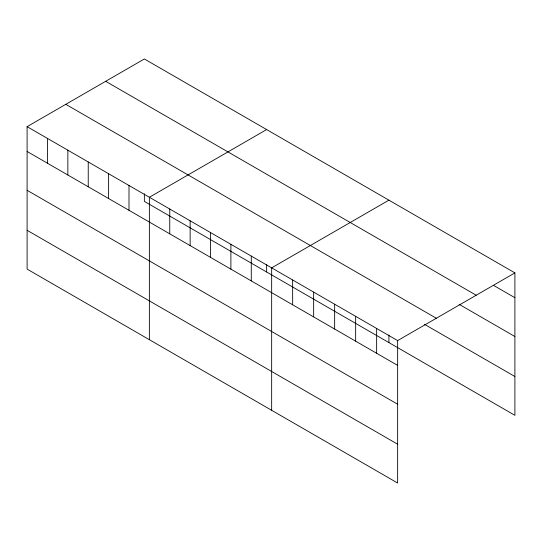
<?xml version="1.0" encoding="UTF-8"?>
<svg xmlns="http://www.w3.org/2000/svg" width="542" height="542" viewBox="0 0 542 542"><rect width="100%" height="100%" fill="white"/><g stroke="black" fill="none" stroke-linecap="round" stroke-linejoin="round"><path stroke-width="0.81" d="M27.1 126.665L397.638 340.593L397.638 483.03L27.1 269.103L27.1 126.665L144.362 58.97L514.9 272.897L514.9 415.335L144.362 201.407L144.362 193.812M266.637 129.565L149.375 197.261L149.375 339.698M388.919 200.161L271.657 267.863L271.657 410.294M397.638 340.593L514.9 272.897M493.904 285.58L514.9 297.707M105.663 81.307L476.201 295.234M459.149 304.333L514.9 336.521M65.799 104.328L436.337 318.256M424.393 324.265L514.9 376.514M27.1 151.475L397.638 365.403M27.1 190.296L397.638 404.224M27.1 230.289L397.638 444.216M388.919 335.003L388.919 342.598M376.643 328.472L376.643 353.282M355.647 316.352L355.647 341.162M334.644 304.225L334.644 329.035M313.649 292.104L313.649 316.914M292.653 279.984L292.653 304.794M266.637 264.408L266.637 272.003M251.278 256.095L251.278 280.905M230.899 244.327L230.899 269.137M210.52 232.559L210.52 257.369M190.14 220.797L190.14 245.607M169.754 209.029L169.754 233.839M128.996 185.5L128.996 210.31M108.617 173.731L108.617 198.541M88.238 161.963L88.238 186.773M67.858 150.202L67.858 175.005M47.479 138.434L47.479 163.244"/></g></svg>
